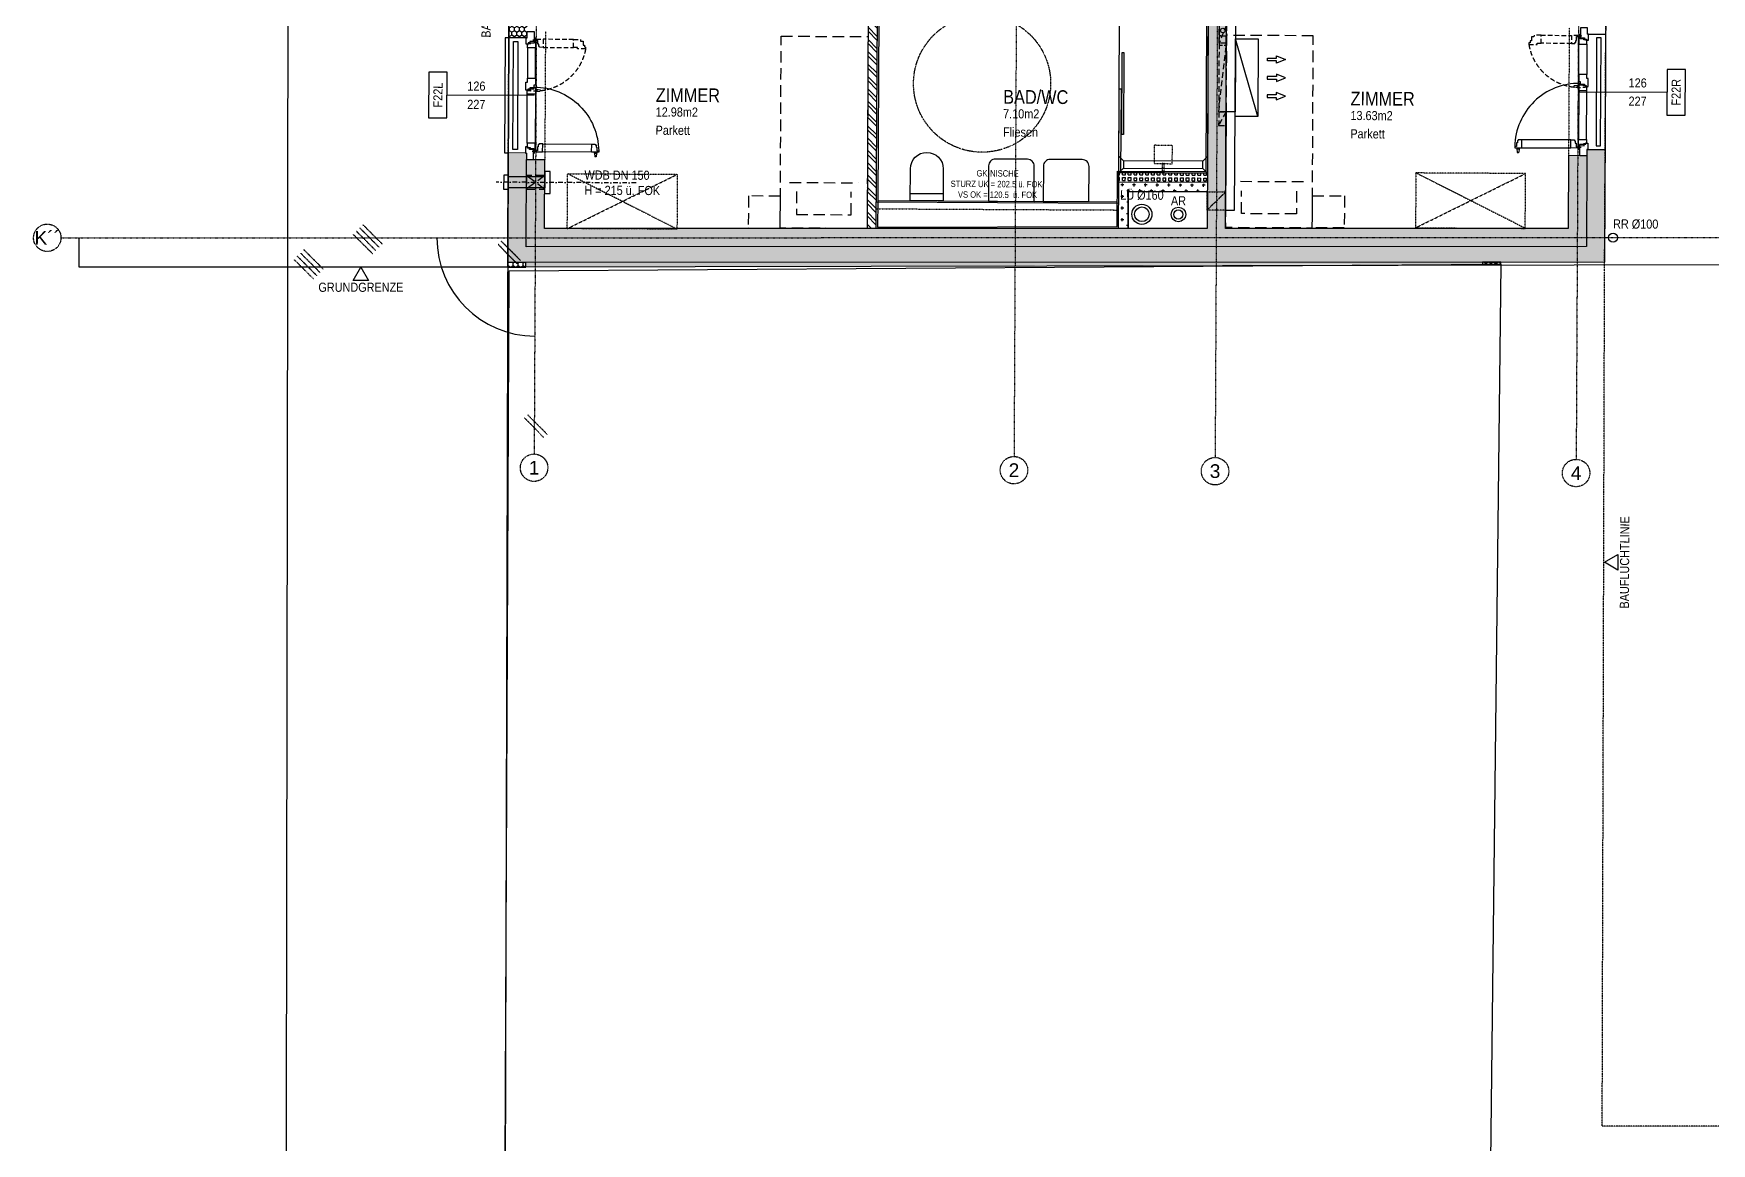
# Model space of a CAD drawing. Header units: millimetres. Extents: x -1798295 to -1733564, y -52013 to 52701.
# Drawn here: x -1798244 to -1779888, y -5381 to 6764 of the extents above; entities that cross this region are included whole.
import ezdxf
from ezdxf.enums import TextEntityAlignment as Align

# ---------------------------------------------------------------- set-up
doc = ezdxf.new("R2010")
doc.units = ezdxf.units.MM
for name, pattern in [('HIDDEN2', [0.1875, 0.125, -0.0625]), ('STRICHLINIE', [0.75, 0.5, -0.25]), ('STRICHPUNKT', [1, 0.5, -0.25, 0, -0.25])]:
    doc.linetypes.add(name, pattern=pattern)
for name, color, linetype in [('00_HLP---------M0', 6, 'Continuous'), ('00_HLP-G00-L03-M0', 6, 'Continuous'), ('01-ANS-G00-L03-M0', 8, 'Continuous'), ('01-BFL-G00-L03-M0', 10, 'Continuous'), ('01-TXT---------M0', 1, 'Continuous'), ('01-TXT---------PP', 1, 'Continuous'), ('01-TXT-G00-L03-M0', 1, 'Continuous'), ('02-ANS-G00-L03-M0', 8, 'Continuous'), ('02-AXO-G00-L03-M0', 8, 'STRICHPUNKT'), ('02-DIM-G00-L03-ACHSEN', 8, 'Continuous'), ('02-DIM-G00-L03-BEHÖRDE', 20, 'Continuous'), ('02-DIM-G00-L03-ROHBAU', 8, 'Continuous'), ('02-FIL-G00-L03-LILA', 223, 'Continuous'), ('02-FIL-G00-L03-ORANGE', 40, 'Continuous'), ('02-FIL-G00-L03-STB', 8, 'Continuous'), ('02-FLI-G00-L03-M0', 141, 'Continuous'), ('02-HID-G00-L03-M0', 8, 'HIDDEN2'), ('02-TWA---------M0', 4, 'Continuous'), ('02-TWA-G00-L03-M0', 4, 'Continuous'), ('02-TWB-G00-L03-M0', 5, 'Continuous'), ('02-WDA---------M0', 8, 'Continuous'), ('02-WDA-G00-L03-M0', 8, 'Continuous'), ('02-ZWA-G00-L03-M0', 2, 'Continuous'), ('03-ANS-G00-L03-M0', 8, 'Continuous'), ('03-SYM-G00-L03-M0', 8, 'Continuous'), ('04-HLP---------M0', 8, 'HIDDEN2'), ('04-STO---------M0', 1, 'Continuous'), ('04-SYM---------EP', 8, 'Continuous'), ('04-SYM-G00-L03-EP', 8, 'Continuous'), ('04-TXT---------EP', 8, 'Continuous'), ('04-TXT-G00-L03-M0', 8, 'Continuous'), ('04-TXT-G00-L03-POS', 8, 'Continuous'), ('05-SYM---------M0', 8, 'Continuous'), ('05-TXT---------PP', 8, 'Continuous'), ('07-BAR-G00-L03-M0', 8, 'HIDDEN2'), ('07-SAN---------M0', 8, 'Continuous'), ('07-SAN-G00-L03-KLIMA', 8, 'Continuous'), ('07-SAN-G00-L03-M0', 8, 'Continuous'), ('07-SYM-G00-L03-M0', 8, 'STRICHPUNKT'), ('07_MOB-G00-L03-M0', 6, 'HIDDEN2'), ('09-SYM-G00-L03-GEHSTEIG', 8, 'Continuous'), ('09-VER-G00-L03-GRUNDSTÜCKSGRENZE', 161, 'Continuous')]:
    doc.layers.add(name, color=color, linetype=linetype)
doc.styles.add('ARIAL', font='arial.ttf', dxfattribs={"width": 0.85})
doc.styles.get("Standard").update_dxf_attribs({"font": 'arial.ttf'})
doc.dimstyles.new('pp chromy&schneider', dxfattribs={"dimscale": 0.005, "dimtxt": 25, "dimasz": 10, "dimexe": 0, "dimexo": 0, "dimgap": 5, "dimtad": 1, "dimdec": 1, "dimlfac": 100, "dimrnd": 0.1, "dimzin": 9, "dimdsep": 46, "dimtxsty": 'ARIAL', "dimblk": 'c&s kote', "dimcen": 0, "dimse1": 1, "dimse2": 1, "dimclrd": 8, "dimclrt": 8, "dimadec": 0, "dimazin": 0, "dimtfac": 0.75, "dimtdec": 1, "dimtix": 1, "dimtmove": 2, "dimatfit": 0, "dimldrblk": 'NONE', "dimfxl": 1, "dimtolj": 1, "dimlwd": -1, "dimarcsym": 0})
pattern_1 = [(89.70755, (-1820439.007, -33596.336), (-27.252855, 47.764726), [31.75, -63.5]), (209.70755, (-1820439.007, -33596.336), (-27.739039, -47.484027), [31.75, -63.5]), (149.70755, (-1820439.007, -33596.336), (-54.991893, 0.280699), [-63.5, 31.75])]

# ---------------------------------------------------------------- blocks, each defined once
blk = doc.blocks.new('FENSTER_140')
at = {"layer": '02-WDA---------M0'}
for points in [[(0.07, -0.2), (0.07, -0.4)], [(1.33, -0.2), (1.33, -0.4)]]:
    blk.add_lwpolyline(points, dxfattribs=at)
at = {"layer": '04-HLP---------M0', "linetype": 'Continuous'}
for p, q in [((0.032, 0.56), (0.032, 0.548)), ((0.032, 0.554), (0.032, 0.55)), ((0.072, 0.566), (0.034, 0.562)), ((0.072, 0.554), (0.072, 0.566)), ((0.072, 0.566), (0.072, 0.542)), ((0.072, 0.554), (0.072, 0.542)), ((0.084, 0.568), (0.074, 0.568)), ((0.072, 0.542), (0.034, 0.546)), ((0.084, 0.54), (0.074, 0.54)), ((0.743, -0.107), (0.743, -0.097)), ((0.745, -0.095), (0.749, -0.057)), ((0.769, -0.095), (0.745, -0.095)), ((0.757, -0.095), (0.745, -0.095)), ((0.762, -0.055), (0.751, -0.055)), ((0.757, -0.055), (0.752, -0.055)), ((0.757, -0.095), (0.769, -0.095)), ((0.769, -0.095), (0.764, -0.057)), ((0.771, -0.107), (0.771, -0.097))]:
    blk.add_line(p, q, dxfattribs=at)
for points in [[(0.097, 0.589), (0.084, 0.589), (0.084, 0.512), (0.172, 0.512), (0.172, 0.551), (0.163, 0.551), (0.163, 0.561), (0.138, 0.561), (0.138, 0.569), (0.097, 0.569)], [(0.097, -0.101), (0.084, -0.101), (0.084, -0.024), (0.172, -0.024), (0.172, -0.063), (0.163, -0.063), (0.163, -0.073), (0.138, -0.073), (0.138, -0.081), (0.097, -0.081)]]:
    blk.add_lwpolyline(points, close=True, dxfattribs=at)
for points in [[(0.084, 0.512), (0.084, -0.024)], [(0.172, -0.024), (0.172, 0.512)]]:
    blk.add_lwpolyline(points, dxfattribs=at)
at = {"layer": '04-HLP---------M0', "linetype": 'HIDDEN2', "ltscale": 0.4}
for points in [[(1.316, 0.385), (1.299, 0.385), (1.299, 0.413), (1.254, 0.413), (1.254, 0.428), (1.234, 0.428), (1.234, 0.44), (1.213, 0.44), (1.213, 0.351), (1.228, 0.351), (1.228, 0.308), (1.316, 0.308)], [(1.303, -0.101), (1.316, -0.101), (1.316, -0.024), (1.228, -0.024), (1.228, -0.063), (1.237, -0.063), (1.237, -0.073), (1.262, -0.073), (1.262, -0.081), (1.303, -0.081)]]:
    blk.add_lwpolyline(points, close=True, dxfattribs=at)
for points in [[(1.228, -0.024), (1.228, 0.308)], [(1.316, 0.308), (1.316, -0.024)]]:
    blk.add_lwpolyline(points, dxfattribs=at)
at = {"layer": '04-HLP---------M0'}
for points in [[(0.065, -0.113), (0.115, -0.113)], [(0.09, -0.138), (0.09, -0.088)], [(1.335, -0.113), (1.285, -0.113)], [(1.31, -0.138), (1.31, -0.088)]]:
    blk.add_lwpolyline(points, dxfattribs=at)
for centre in [(0.09, -0.113), (1.31, -0.113)]:
    blk.add_circle(centre, 0.00474, dxfattribs=at)
at = {"layer": '04-HLP---------M0', "linetype": 'Continuous'}
for centre, radius, start, end in [((0.034, 0.56), 0.002, 96.3402, 180), ((0.074, 0.566), 0.002, 90, 180), ((0.09, -0.113), 0.702, 359.423, 89.4236), ((0.034, 0.548), 0.002, 180, 263.6598), ((0.074, 0.542), 0.002, 180, 270), ((0.745, -0.097), 0.002, 90, 180), ((0.751, -0.057), 0.002, 90, 173.6598), ((0.762, -0.057), 0.002, 6.3402, 90), ((0.769, -0.097), 0.002, 0, 90)]:
    blk.add_arc(centre, radius, start, end, dxfattribs=at)
at = {"layer": '04-HLP---------M0', "linetype": 'HIDDEN2', "ltscale": 0.4}
blk.add_arc((1.31, -0.113), 0.562, 99.9939, 189.9939, dxfattribs=at)
at = {"layer": '04-STO---------M0'}
for points in [[(0, -0.124), (0.11, -0.124), (0.11, -0.169), (0.125, -0.169), (0.125, -0.189), (0.137, -0.189), (0.137, -0.211), (0.07, -0.211), (0.07, -0.2), (0, -0.2)], [(0.102, -0.12), (0.102, -0.107), (0.179, -0.107), (0.179, -0.195), (0.14, -0.195), (0.14, -0.187), (0.13, -0.187), (0.13, -0.161), (0.122, -0.161), (0.122, -0.12)], [(0.792, -0.12), (0.792, -0.107), (0.715, -0.107), (0.715, -0.195), (0.754, -0.195), (0.754, -0.187), (0.764, -0.187), (0.764, -0.161), (0.772, -0.161), (0.772, -0.12)], [(0.812, -0.107), (0.812, -0.124), (0.784, -0.124), (0.784, -0.169), (0.769, -0.169), (0.769, -0.189), (0.757, -0.189), (0.757, -0.211), (0.847, -0.211), (0.847, -0.195), (0.889, -0.195), (0.889, -0.107)], [(1.298, -0.12), (1.298, -0.107), (1.221, -0.107), (1.221, -0.195), (1.26, -0.195), (1.26, -0.187), (1.27, -0.187), (1.27, -0.161), (1.278, -0.161), (1.278, -0.12)], [(1.4, -0.124), (1.29, -0.124), (1.29, -0.169), (1.275, -0.169), (1.275, -0.189), (1.263, -0.189), (1.263, -0.211), (1.33, -0.211), (1.33, -0.2), (1.4, -0.2)]]:
    blk.add_lwpolyline(points, close=True, dxfattribs=at)
at = {"layer": '04-SYM---------EP'}
for points in [[(0.715, -0.107), (0.179, -0.107)], [(0.889, -0.107), (1.221, -0.107)], [(0.179, -0.195), (0.715, -0.195)], [(1.221, -0.195), (0.889, -0.195)]]:
    blk.add_lwpolyline(points, dxfattribs=at)
blk = doc.blocks.new('04-TXT')
blk.add_line((0, 0), (0.953, 0))
at = {"layer": '04-TXT---------EP', "color": 8, "style": 'ARIAL', "width": 0.85}
blk.add_attdef('WIDTH', text='', height=0.1, dxfattribs=at).set_placement((0.632, 0.05), align=Align.CENTER)
blk.add_attdef('HEIGHT', text='', height=0.1, dxfattribs=at).set_placement((0.632, -0.05), align=Align.TOP_CENTER)
blk = doc.blocks.new('03-rar')
blk.add_circle((0, 0), 0.05)
at = {"layer": '01-TXT---------M0', "color": 8, "style": 'ARIAL', "width": 0.85}
blk.add_attdef('RR', text='', height=0.1, dxfattribs=at).set_placement((0, 0.1), align=Align.CENTER)
blk = doc.blocks.new('01-HK3')
blk.add_lwpolyline([(0, 0), (0.0423, 0.0732), (-0.0423, 0.0732)], close=True)
at = {"color": 0, "style": 'ARIAL', "width": 0.85}
blk.add_attdef('HEIGHT', text='', height=0.05, dxfattribs=at).set_placement((0, 0.35), align=Align.TOP_CENTER)
blk = doc.blocks.new('WANDLÜFER')
at = {"layer": '02-TWA---------M0', "linetype": 'HIDDEN2', "ltscale": 0.75}
for points in [[(0.075, 0), (0.075, -0.2), (-0.075, -0.2), (-0.075, 0), (0.075, 0)], [(-0.075, 0), (0.075, -0.2)], [(0.075, 0), (-0.075, -0.2)]]:
    blk.add_lwpolyline(points, dxfattribs=at)
at = {"layer": '07-SAN---------M0', "linetype": 'STRICHPUNKT', "ltscale": 0.1}
blk.add_lwpolyline([(0, 1), (0, -0.53)], dxfattribs=at)
at = {"layer": '07-SAN---------M0'}
for points in [[(0, 0), (-0.12, 0), (-0.12, 0.06), (0.12, 0.06), (0.12, 0)], [(0.08, -0.4), (-0.08, -0.4), (-0.08, -0.445), (0.08, -0.445)]]:
    blk.add_lwpolyline(points, close=True, dxfattribs=at)
for points in [[(-0.06, 0), (-0.06, -0.4)], [(0.06, 0), (0.06, -0.4)]]:
    blk.add_lwpolyline(points, dxfattribs=at)
blk = doc.blocks.new('c&s kote')
at = {"color": 8}
for p, q in [((0, -2), (0, 2)), ((0, 2), (0, -2)), ((-2, 0), (2, 0)), ((2, 0), (-2, 0))]:
    blk.add_line(p, q, dxfattribs=at)
blk.add_circle((0, 0), 0.5, dxfattribs=at)
blk = doc.blocks.new('*D267')
at = {"layer": '02-DIM-G00-L03-ACHSEN', "color": 8, "transparency": 16777216}
blk.add_arc((-1792666, 22001), 778, 89.7112, 180.4403, dxfattribs=at)
at = {"layer": 'Defpoints', "color": 0, "transparency": 16777216}
for p in [(-1792653, 24563), (-1793055, 22676), (-1776836, 22124), (-1797855, 21961), (-1792768, 2163)]:
    blk.add_point(p, dxfattribs=at)
at = {"layer": '02-DIM-G00-L03-ACHSEN', "color": 8, "transparency": 16777216, "xscale": 0.05, "yscale": 0.05, "zscale": 0.05}
for p, rotation in [((-1792662, 22780), 359.7093907912024), ((-1793444, 21995), 270.4421692186414)]:
    blk.add_blockref('c&s kote', p, dxfattribs=dict(at, rotation=rotation))
at = {"layer": '02-DIM-G00-L03-ACHSEN', "color": 8, "transparency": 16777216, "insert": (-1793217, 22551), "char_height": 0.125, "attachment_point": 5, "rotation": 45.0758, "style": 'ARIAL'}
blk.add_mtext('\\A1;90.74°', dxfattribs=at)
blk = doc.blocks.new('_None')
blk = doc.blocks.new('*D268')
at = {"layer": '02-DIM-G00-L03-ACHSEN', "color": 8, "transparency": 16777216}
blk.add_arc((-1792756, 4529), 1076, 180.0171, 269.7049, dxfattribs=at)
at = {"layer": 'Defpoints', "color": 0, "transparency": 16777216}
for p in [(-1792653, 24563), (-1797944, 4528), (-1780355, 4533), (-1793688, 3993), (-1792768, 2163)]:
    blk.add_point(p, dxfattribs=at)
at = {"layer": '02-DIM-G00-L03-ACHSEN', "color": 8, "transparency": 16777216, "xscale": 0.05, "yscale": 0.05, "zscale": 0.05}
for p, rotation in [((-1793832, 4529), 90.01578713805407), ((-1792761, 3453), 359.7062187732265)]:
    blk.add_blockref('c&s kote', p, dxfattribs=dict(at, rotation=rotation))
at = {"layer": '02-DIM-G00-L03-ACHSEN', "color": 8, "transparency": 16777216, "insert": (-1793518, 3771), "char_height": 0.125, "attachment_point": 5, "rotation": 314.861, "style": 'ARIAL'}
blk.add_mtext('\\A1;89.69°', dxfattribs=at)
blk = doc.blocks.new('*D269')
at = {"layer": '02-DIM-G00-L03-ACHSEN', "color": 8, "transparency": 16777216}
blk.add_arc((-1792686, 18195), 799, 89.7111, 179.704, dxfattribs=at)
at = {"layer": 'Defpoints', "color": 0, "transparency": 16777216}
for p in [(-1792653, 24563), (-1793082, 18889), (-1797874, 18222), (-1776856, 18114), (-1792768, 2163)]:
    blk.add_point(p, dxfattribs=at)
at = {"layer": '02-DIM-G00-L03-ACHSEN', "color": 8, "transparency": 16777216, "xscale": 0.05, "yscale": 0.05, "zscale": 0.05}
for p, rotation in [((-1792682, 18995), 359.709341686303), ((-1793485, 18199), 269.7057583348827)]:
    blk.add_blockref('c&s kote', p, dxfattribs=dict(at, rotation=rotation))
at = {"layer": '02-DIM-G00-L03-ACHSEN', "color": 8, "transparency": 16777216, "insert": (-1793248, 18763), "char_height": 0.125, "attachment_point": 5, "rotation": 44.7076, "style": 'ARIAL'}
blk.add_mtext('\\A1;90.00°', dxfattribs=at)
blk = doc.blocks.new('*D275')
at = {"layer": '02-DIM-G00-L03-ACHSEN', "color": 8, "transparency": 16777216}
blk.add_line((-1797744, 4208), (-1797744, 4528), dxfattribs=at)
at = {"layer": '02-DIM-G00-L03-ACHSEN', "color": 0, "lineweight": -2, "transparency": 16777216}
blk.add_line((-1793057, 4209), (-1797744, 4208), dxfattribs=at)
at = {"layer": 'Defpoints', "color": 0, "transparency": 16777216}
for p in [(-1797744, 4528), (-1793057, 4529), (-1793057, 4209)]:
    blk.add_point(p, dxfattribs=at)
at = {"layer": '02-DIM-G00-L03-ACHSEN', "color": 8, "transparency": 16777216, "xscale": 0.05, "yscale": 0.05, "zscale": 0.05}
for p, rotation in [((-1797744, 4528), 90.01532813080354), ((-1797744, 4208), 270.0153281308035)]:
    blk.add_blockref('c&s kote', p, dxfattribs=dict(at, rotation=rotation))
at = {"layer": '02-DIM-G00-L03-ACHSEN', "color": 8, "transparency": 16777216, "insert": (-1797744, 4368), "char_height": 0.125, "attachment_point": 5, "rotation": 270.0153, "style": 'ARIAL'}
blk.add_mtext('\\A1;32025.8', dxfattribs=at)
blk = doc.blocks.new('*D281')
at = {"layer": '02-DIM-G00-L03-ROHBAU', "color": 8, "transparency": 16777216}
blk.add_arc((-1792666, 21996), 783, 89.7112, 180.3764, dxfattribs=at)
at = {"layer": 'Defpoints', "color": 0, "transparency": 16777216}
for p in [(-1792653, 24563), (-1793057, 22674), (-1774836, 22114), (-1797855, 21961), (-1792768, 2163)]:
    blk.add_point(p, dxfattribs=at)
at = {"layer": '02-DIM-G00-L03-ROHBAU', "color": 8, "transparency": 16777216, "xscale": 0.05, "yscale": 0.05, "zscale": 0.05}
for p, rotation in [((-1792662, 22779), 359.7093790118503), ((-1793450, 21990), 270.3781986254408)]:
    blk.add_blockref('c&s kote', p, dxfattribs=dict(at, rotation=rotation))
at = {"layer": '02-DIM-G00-L03-ROHBAU', "color": 8, "transparency": 16777216, "insert": (-1793221, 22549), "char_height": 0.125, "attachment_point": 5, "rotation": 45.0438, "style": 'ARIAL'}
blk.add_mtext('\\A1;91°', dxfattribs=at)
blk = doc.blocks.new('*D282')
at = {"layer": '02-DIM-G00-L03-ROHBAU', "color": 8, "transparency": 16777216}
blk.add_arc((-1792686, 18195), 799, 89.7111, 179.704, dxfattribs=at)
at = {"layer": 'Defpoints', "color": 0, "transparency": 16777216}
for p in [(-1792653, 24563), (-1793082, 18889), (-1797874, 18222), (-1774856, 18104), (-1792768, 2163)]:
    blk.add_point(p, dxfattribs=at)
at = {"layer": '02-DIM-G00-L03-ROHBAU', "color": 8, "transparency": 16777216, "xscale": 0.05, "yscale": 0.05, "zscale": 0.05}
for p, rotation in [((-1792682, 18995), 359.7093416863025), ((-1793485, 18199), 269.7057583348218)]:
    blk.add_blockref('c&s kote', p, dxfattribs=dict(at, rotation=rotation))
at = {"layer": '02-DIM-G00-L03-ROHBAU', "color": 8, "transparency": 16777216, "insert": (-1793248, 18763), "char_height": 0.125, "attachment_point": 5, "rotation": 44.7076, "style": 'ARIAL'}
blk.add_mtext('\\A1;90°', dxfattribs=at)
blk = doc.blocks.new('türachse&qualität')
at = {"layer": '05-SYM---------M0'}
blk.add_line((-0.4, 0), (-0.4, 0), dxfattribs=at)
at = {"layer": '05-TXT---------PP'}
blk.add_lwpolyline([(-0.5, -0.25), (-0.5, 0.25), (-0.7, 0.25), (-0.7, -0.25)], close=True, dxfattribs=at)
at = {"layer": '05-TXT---------PP', "color": 8, "style": 'ARIAL', "text_generation_flag": 6, "width": 0.85}
blk.add_attdef('POS.NR.', text='', height=0.1, rotation=270, dxfattribs=at).set_placement((-0.653, -0.011), align=Align.TOP_CENTER)
blk = doc.blocks.new('01-SQM')
at = {"layer": '01-TXT---------M0', "color": 1, "style": 'ARIAL', "width": 0.85}
blk.add_attdef('ROOM', (0, 0), '', height=0.15, dxfattribs=at)
blk.add_attdef('AREA', text='', height=0.1, dxfattribs=at).set_placement((0, -0.06), align=Align.TOP_LEFT)
at = {"layer": '01-TXT---------PP', "color": 1, "style": 'ARIAL', "width": 0.85}
blk.add_attdef('NR', text='', height=0.15, dxfattribs=at).set_placement((-0.117, 0), align=Align.RIGHT)
blk.add_attdef('FLOOR', text='', height=0.1, dxfattribs=at).set_placement((0, -0.26), align=Align.TOP_LEFT)
blk = doc.blocks.new('07-WC')
blk.add_lwpolyline([(-0.015, -0.18), (-0.365, -0.18, -1), (-0.365, 0.18, 0), (-0.015, 0.18), (-0.015, -0.18)], format="xyb", close=True)
blk.add_lwpolyline([(-0.095, -0.18), (-0.095, 0.18)])
blk = doc.blocks.new('07-WT60')
blk.add_lwpolyline([(-0.015, 0.25), (-0.4, 0.25, 0.414214), (-0.475, 0.175), (-0.475, -0.175, 0.414214), (-0.4, -0.25), (-0.015, -0.25)], format="xyb", close=True)
blk = doc.blocks.new('BETT_90')
blk.add_lwpolyline([(0, 0.95), (-0.35, 0.95), (-0.35, 1.3), (0, 1.3)], close=True)
at = {"flags": 128}
blk.add_lwpolyline([(-2.1, 0.95), (-2.1, 0), (0, 0), (0, 0.95)], close=True, dxfattribs=at)
for points in [[(-0.5, 0.85), (-0.5, 0.1)], [(-0.4, 0.775), (-0.15, 0.775), (-0.15, 0.175), (-0.4, 0.175)]]:
    blk.add_lwpolyline(points)
blk = doc.blocks.new('KLIMAGERÄT')
for points in [[(-0.425, 0), (0.425, 0), (0.425, -0.25), (-0.425, -0.25), (-0.425, 0)], [(-0.215, -0.35), (-0.215, -0.45), (-0.24, -0.45), (-0.2, -0.55), (-0.2, -0.55), (-0.16, -0.45), (-0.185, -0.45), (-0.185, -0.35), (-0.215, -0.35)], [(-0.015, -0.35), (-0.015, -0.45), (-0.04, -0.45), (0, -0.55), (0, -0.55), (0.04, -0.45), (0.015, -0.45), (0.015, -0.35), (-0.015, -0.35)], [(0.215, -0.35), (0.215, -0.45), (0.24, -0.45), (0.2, -0.55), (0.2, -0.55), (0.16, -0.45), (0.185, -0.45), (0.185, -0.35), (0.215, -0.35)]]:
    blk.add_lwpolyline(points, close=True)
blk.add_lwpolyline([(-0.425, -0.25), (0.425, 0)])
blk = doc.blocks.new('07_Klimasifon')
at = {"layer": '00_HLP---------M0', "linetype": 'HIDDEN2', "ltscale": 0.3}
blk.add_lwpolyline([(0, -0.1), (0.08, -0.1), (0.08, 0), (0, 0)], close=True, dxfattribs=at)
at = {"layer": '07-SAN---------M0'}
blk.add_lwpolyline([(0, -0.22), (0.08, -0.22), (0.08, -0.1), (0, -0.1)], close=True, dxfattribs=at)
blk.add_circle((0.04, -0.16), 0.025, dxfattribs=at)
blk = doc.blocks.new('WDB_KLIMA-INNEN_STB_3')
at = {"layer": '02-TWA---------M0', "linetype": 'HIDDEN2', "ltscale": 0.5}
for points in [[(0, 0.375), (0.08, 0.375), (0.08, 0.525), (0, 0.525)], [(0, 0.375), (0, -0.375), (0.08, -0.375), (0.08, 0.375)], [(0, -0.375), (0.08, -0.375), (0.08, -0.575), (0, -0.575)]]:
    blk.add_lwpolyline(points, close=True, dxfattribs=at)
for points in [[(0, 0.375), (0.08, 0.525)], [(0.08, 0.375), (0, -0.375)], [(0, -0.575), (0.08, -0.375)]]:
    blk.add_lwpolyline(points, dxfattribs=at)

msp = doc.modelspace()

# ---------------------------------------------------------------- hatches: boundary and pattern name
at = {"layer": '02-FIL-G00-L03-LILA', "true_color": 0x636466}
h = msp.add_hatch(dxfattribs=at)
h.set_pattern_fill('HONEY', color=251, scale=10, angle=197.04654197, style=0)
h.set_pattern_definition(pattern_1)
h.paths.add_polyline_path([(-1792835.1987, 8515.7229), (-1791735.2131, 8510.1083), (-1791734.4985, 8650.1065), (-1791734.1922, 8710.1057), (-1791934.1896, 8711.1265), (-1793034.1753, 8716.7412), (-1793044.3326, 6726.7671), (-1792844.3352, 6725.7462), (-1792844.029, 6785.7455)])
h = msp.add_hatch(dxfattribs=at)
h.set_pattern_fill('HONEY', color=251, scale=10, angle=197.04654197, style=0)
h.set_pattern_definition(pattern_1)
h.paths.add_polyline_path([(-1781056.7551, 4262.3949), (-1781050.5119, 5485.5321), (-1781250.5093, 5486.553), (-1781250.8155, 5426.5538), (-1781255.8902, 4432.3451), (-1792856.0562, 4429.444), (-1792851.1748, 5385.7637), (-1792850.8686, 5445.7629), (-1793050.866, 5446.7838), (-1793056.9267, 4259.3937)])
h = msp.add_hatch(dxfattribs=at)
h.set_pattern_fill('HONEY', color=251, scale=10, angle=197.04654197, style=0)
h.set_pattern_definition(pattern_1)
h.paths.add_polyline_path([(-1793056.9267, 4259.3937), (-1793057.1854, 4209.1357), (-1792857.1855, 4208.6049), (-1792856.926, 4259.4438)])
h = msp.add_hatch(dxfattribs=at)
h.set_pattern_fill('HONEY', color=251, scale=10, angle=197.04654197, style=0)
h.set_pattern_definition(pattern_1)
h.paths.add_polyline_path([(-1792856.926, 4259.4438), (-1792856.926, 4208.6049), (-1782392.0801, 4240.7608), (-1782391.9706, 4262.061)])
h = msp.add_hatch(dxfattribs=at)
h.set_pattern_fill('HONEY', color=251, scale=10, angle=197.04654197, style=0)
h.set_pattern_definition(pattern_1)
h.paths.add_polyline_path([(-1782391.9706, 4262.061), (-1782392.0801, 4240.7608), (-1782192.0707, 4242.111), (-1782191.9686, 4262.111)])
at = {"layer": '02-FIL-G00-L03-ORANGE', "true_color": 0x636466}
h = msp.add_hatch(dxfattribs=at)
h.set_pattern_fill('ANSI32', color=251, scale=10, angle=197.04654197, style=0)
h.set_pattern_definition([(134.70755, (-1820439.01, -33596.34), (-67.69482, -67.00727), []), (134.70755, (-1820438.78, -33551.44), (-67.69482, -67.00727), [])])
h.paths.add_polyline_path([(-1787432.5427, 7063.1278), (-1789012.5221, 7071.1924), (-1789011.3226, 7306.1894), (-1789111.3213, 7306.6998), (-1789112.5208, 7071.7028), (-1789124.9819, 4630.3771), (-1789024.9805, 4630.4021), (-1789013.0325, 6971.1937), (-1787433.0531, 6963.1291)])
h = msp.add_hatch(dxfattribs=at)
h.set_pattern_fill('CROSS', color=251, scale=10, angle=197.04654197, style=0)
h.set_pattern_definition([(89.70755, (-1820439.01, -33596.336), (-63.17506, 63.82329), [31.75, -95.25]), (179.70755, (-1820423.05, -33580.54), (-63.82329, -63.17506), [31.75, -95.25])])
h.paths.add_polyline_path([(-1785402.3438, 5137.7402), (-1786372.3311, 5142.6913), (-1786374.9426, 4631.0649), (-1786269.9411, 4631.0911), (-1786267.8684, 5037.1567), (-1785402.8797, 5032.7416)])
h = msp.add_hatch(dxfattribs=at)
h.set_pattern_fill('SQUARE', color=251, scale=10, angle=107.04654197, style=0)
h.set_pattern_definition([(359.70755, (-1820439.007, -33596.336), (0.162058, 31.749586), [31.75, -31.75]), (89.70755, (-1820439.007, -33596.336), (-31.749586, 0.162058), [31.75, -31.75])])
h.paths.add_polyline_path([(-1785401.8334, 5237.7389), (-1786371.8207, 5242.69), (-1786372.3311, 5142.6913), (-1785402.3438, 5137.7402)])
at = {"layer": '02-FIL-G00-L03-STB', "true_color": 0x636466}
h = msp.add_hatch(dxfattribs=at)
h.set_pattern_fill('ANSI33', color=251, scale=20, angle=197.04654197, style=0)
h.set_pattern_definition([(134.70755, (-1820439.01, -33596.34), (-90.25976, -89.34302), []), (134.70755, (-1820438.55, -33506.53), (-90.25976, -89.34302), [63.5, -31.75])])
h.paths.add_polyline_path([(-1781250.8155, 5426.5538), (-1781330.8145, 5426.9621), (-1781450.8129, 5427.5746), (-1781451.8097, 5232.2895), (-1781451.4349, 5232.2876), (-1781454.8722, 4632.2953), (-1785204.9259, 4631.3575), (-1785192.0359, 7156.693), (-1785392.0333, 7157.7139), (-1785404.9287, 4631.3075), (-1792655.0324, 4629.4943), (-1792651.1775, 5384.7429), (-1792851.1748, 5385.7637), (-1792856.0562, 4429.444), (-1781255.8902, 4432.3451)])

# ---------------------------------------------------------------- linework, layer by layer
at = {"layer": '00_HLP-G00-L03-M0', "color": 251, "true_color": 0x636466}
for centre, radius in [((-1786119.1492, 4785.8589), 110), ((-1786119.1492, 4785.8589), 110), ((-1785719.1544, 4783.8172), 80), ((-1785719.1544, 4783.8172), 80)]:
    msp.add_circle(centre, radius, dxfattribs=at)
at = {"layer": '01-ANS-G00-L03-M0', "color": 251, "true_color": 0x636466}
msp.add_lwpolyline([(-1786269.9411, 4631.0911), (-1786267.8684, 5037.1567), (-1785402.8797, 5032.7416), (-1785404.9287, 4631.3075)], close=True, dxfattribs=at)
at = {"layer": '01-BFL-G00-L03-M0', "color": 251, "linetype": 'HIDDEN2', "ltscale": 3, "true_color": 0x636466}
msp.add_lwpolyline([(-1792925.2966, 52700.848), (-1792964.7288, 22419.1604), (-1792964.8981, 22289.1605), (-1793057.1879, 4208.2255), (-1793146.6675, -28487.2083)], dxfattribs=at)
at = {"layer": '01-BFL-G00-L03-M0', "color": 251, "linetype": 'STRICHLINIE', "true_color": 0x636466}
msp.add_lwpolyline([(-1750943.3324, -5191.8722), (-1781082.8688, -5191.8726), (-1781057.2717, 4161.1797), (-1781030.6604, 9392.3281), (-1750889.0218, 9467.1902), (-1750943.3353, 4241.3691), (-1750943.3324, -5191.8722)], close=True, dxfattribs=at)
at = {"layer": '02-ANS-G00-L03-M0', "color": 251, "true_color": 0x636466}
for points in [[(-1793044.3837, 6716.7672), (-1793084.3831, 6716.9714), (-1793090.8144, 5456.9878), (-1793050.815, 5456.7836)], [(-1789023.4961, 4921.2204), (-1786373.5306, 4907.6943)]]:
    msp.add_lwpolyline(points, dxfattribs=at)
for points in [[(-1792944.5891, 6676.2573), (-1792950.6121, 5496.2727), (-1793000.6114, 5496.5279), (-1792994.5885, 6676.5125)], [(-1781144.2324, 6716.0265), (-1781150.2554, 5536.0419), (-1781100.256, 5535.7867), (-1781094.2331, 6715.7713)]]:
    msp.add_lwpolyline(points, close=True, dxfattribs=at)
at = {"layer": '02-AXO-G00-L03-M0', "color": 251, "true_color": 0x636466}
for points in [[(-1792653.29, 24562.598), (-1792767.6239, 2162.8898)], [(-1787403.3584, 24535.801), (-1787517.6923, 2136.0928)], [(-1785203.3871, 24524.5717), (-1785317.721, 2124.8635)], [(-1781253.4385, 24504.4102), (-1781367.7724, 2104.702)], [(-1794497.9007, 4387.5905), (-1794710.0327, 4599.7226)], [(-1794462.5453, 4422.9459), (-1794674.6774, 4635.0779)], [(-1794427.19, 4458.3012), (-1794639.322, 4670.4333)], [(-1797944.1191, 4528.1603), (-1765005.2161, 4536.4708)], [(-1794533.256, 4352.2352), (-1794745.388, 4564.3672)], [(-1792950.9399, 4243.6203), (-1793161.9864, 4456.8323)], [(-1792915.4045, 4278.7947), (-1793126.451, 4492.0067)], [(-1795180.6943, 4078.9142), (-1795392.8263, 4291.0462)], [(-1795145.3389, 4114.2695), (-1795357.471, 4326.4015)], [(-1795109.9836, 4149.6248), (-1795322.1156, 4361.7569)], [(-1795074.6283, 4184.9802), (-1795286.7603, 4397.1122)], [(-1792625.1061, 2377.3532), (-1792836.1526, 2590.5652)], [(-1792660.6414, 2342.1788), (-1792871.6879, 2555.3908)]]:
    msp.add_lwpolyline(points, dxfattribs=at)
for centre in [(-1798094.1172, 4528.9259), (-1792768.3896, 2012.8917), (-1787518.4579, 1986.0947), (-1785318.4866, 1974.8655), (-1781368.5381, 1954.7039)]:
    msp.add_circle(centre, 150, dxfattribs=at)
at = {"layer": '02-FLI-G00-L03-M0', "color": 251, "true_color": 0x636466}
for points in [[(-1787453.1294, 6948.2314), (-1788998.1093, 6956.1174), (-1789008.4197, 4936.1437), (-1789008.4197, 4936.1437), (-1789009.9037, 4645.4059), (-1786389.84, 4651.2049), (-1786386.7439, 5257.7663), (-1785416.7566, 5252.8153), (-1785408.156, 6937.7933), (-1786523.1415, 6943.4845)], [(-1789008.4197, 4936.1437), (-1786388.4539, 4922.7707)]]:
    msp.add_lwpolyline(points, dxfattribs=at)
at = {"layer": '02-HID-G00-L03-M0', "color": 251, "true_color": 0x636466}
for points in [[(-1781443.6671, 6827.5564), (-1781450.8129, 5427.5746)], [(-1792644.0316, 6784.7246), (-1792651.1775, 5384.7429)], [(-1785403.9017, 4832.744), (-1785202.8823, 5031.7206)]]:
    msp.add_lwpolyline(points, dxfattribs=at)
at = {"layer": '02-HID-G00-L03-M0', "color": 251, "ltscale": 0.5, "true_color": 0x636466}
for points in [[(-1793050.8149, 5456.7836), (-1793044.3837, 6716.7672)], [(-1789023.8789, 4846.2214), (-1786373.9134, 4832.6953)]]:
    msp.add_lwpolyline(points, dxfattribs=at)
at = {"layer": '02-HID-G00-L03-M0', "color": 251, "true_color": 0x636466}
msp.add_lwpolyline([(-1785402.8797, 5032.7414), (-1785202.8823, 5031.7206), (-1785203.9032, 4831.7232), (-1785403.9017, 4832.744)], close=True, dxfattribs=at)
at = {"layer": '02-TWA-G00-L03-M0', "color": 251, "true_color": 0x636466}
for p, q in [((-1785392.0333, 7157.7139), (-1785404.9287, 4631.3075)), ((-1785204.9259, 4631.3575), (-1785192.0359, 7156.693)), ((-1792856.0562, 4429.444), (-1792851.1748, 5385.7637)), ((-1792655.0324, 4629.4943), (-1792651.1775, 5384.7429)), ((-1781450.8129, 5427.5746), (-1781454.8722, 4632.2953)), ((-1785404.9287, 4631.3075), (-1792655.0324, 4629.4943)), ((-1781454.8722, 4632.2953), (-1785204.9259, 4631.3575))]:
    msp.add_line(p, q, dxfattribs=at)
for points in [[(-1781250.8155, 5426.5538), (-1781255.8902, 4432.3451), (-1792856.0562, 4429.444)], [(-1792851.1748, 5385.7637), (-1792651.1775, 5384.7429)], [(-1781250.8155, 5426.5538), (-1781450.8129, 5427.5746)]]:
    msp.add_lwpolyline(points, dxfattribs=at)
at = {"layer": '02-TWB-G00-L03-M0', "color": 251, "true_color": 0x636466}
msp.add_lwpolyline([(-1793211.0529, -52013.3351), (-1793125.2888, -14531.5097), (-1793041.5871, 4168.8716), (-1782192.0707, 4242.111), (-1782345.0969, -9060.9684), (-1777493.4417, -9089.9883), (-1777417.4106, -5173.8521), (-1766054.1809, -5191.0112), (-1766054.1809, -5191.0112), (-1766069.1257, -16907.703), (-1777502.1888, -16869.2048), (-1777458.8004, -12750.6576), (-1782358.2589, -12736.2952), (-1782395.5173, -28238.2664)], dxfattribs=at)
at = {"layer": '02-WDA-G00-L03-M0', "color": 251, "true_color": 0x636466}
for p, q in [((-1781027.6963, 9955.4431), (-1781056.7551, 4262.3949)), ((-1793044.3837, 6716.7672), (-1793034.1753, 8716.7412)), ((-1793056.9267, 4259.3937), (-1793050.8149, 5456.7836)), ((-1781056.7551, 4262.3949), (-1793056.9267, 4259.3937))]:
    msp.add_line(p, q, dxfattribs=at)
for points in [[(-1793056.9267, 4259.3937), (-1793057.1854, 4209.1357), (-1792857.1855, 4208.6049), (-1792856.926, 4259.4438)], [(-1782391.9706, 4262.061), (-1782392.0801, 4240.7608), (-1782192.0707, 4242.111), (-1782191.9686, 4262.111)]]:
    msp.add_lwpolyline(points, close=True, dxfattribs=at)
at = {"layer": '02-ZWA-G00-L03-M0', "color": 251, "true_color": 0x636466}
for p, q in [((-1789112.4953, 7076.7028), (-1789124.9819, 4630.3771)), ((-1789024.9805, 4630.4021), (-1789013.0325, 6971.1937)), ((-1786374.9426, 4631.0649), (-1786372.3311, 5142.6913)), ((-1786372.3311, 5142.6913), (-1785402.3437, 5137.7402)), ((-1786374.9426, 4631.0649), (-1786372.3566, 5137.6913)), ((-1786267.8684, 5037.1567), (-1786269.9411, 4631.0911)), ((-1786267.8684, 5037.1567), (-1786269.9411, 4631.0911)), ((-1785402.8797, 5032.7416), (-1786267.8684, 5037.1567))]:
    msp.add_line(p, q, dxfattribs=at)
msp.add_lwpolyline([(-1786372.3311, 5142.6913), (-1786371.8207, 5242.69), (-1785401.8333, 5237.7389)], dxfattribs=at)
at = {"layer": '03-ANS-G00-L03-M0', "color": 251, "true_color": 0x636466}
for points in [[(-1785198.4162, 5906.7093), (-1785193.312, 6906.6963), (-1785188.9734, 7756.6852), (-1786643.9544, 7764.1118), (-1786643.9544, 7764.1118), (-1786641.3003, 8284.1051), (-1786541.3016, 8283.5946), (-1786543.4453, 7863.6001), (-1786543.4453, 7863.6001), (-1785088.4643, 7856.1735), (-1785098.4175, 5906.1989)], [(-1785203.9032, 4831.7232), (-1785103.9045, 4831.2128), (-1785098.4175, 5906.1989), (-1785198.4162, 5906.7093)]]:
    msp.add_lwpolyline(points, close=True, dxfattribs=at)
at = {"layer": '07-BAR-G00-L03-M0', "color": 251, "true_color": 0x636466}
msp.add_circle((-1787866.8756, 6215.3337), 750, dxfattribs=at)
at = {"layer": '07-SAN-G00-L03-M0', "color": 251, "true_color": 0x636466}
for points in [[(-1786371.8207, 5242.69), (-1786363.067, 6957.6676), (-1785393.0796, 6952.7165), (-1785401.8333, 5237.7389)], [(-1786321.1578, 5372.4331), (-1786321.5662, 5292.4341), (-1785451.5775, 5287.9934), (-1785451.1691, 5367.9924), (-1786321.1578, 5372.4331)]]:
    msp.add_lwpolyline(points, close=True, dxfattribs=at)
for points in [[(-1786339.7029, 5657.5314), (-1786335.1091, 6557.5197), (-1786315.1094, 6557.4176), (-1786319.7031, 5657.4293), (-1786339.7029, 5657.5314)], [(-1786371.8207, 5242.69), (-1786367.1504, 6157.678), (-1786347.1506, 6157.576), (-1786351.821, 5242.5879)], [(-1786370.902, 5422.6876), (-1786321.1578, 5372.4331)], [(-1785451.1691, 5367.9924), (-1785400.9146, 5417.7365)], [(-1786371.8207, 5242.69), (-1786321.5662, 5292.4341)], [(-1785451.5775, 5287.9934), (-1785401.8333, 5237.7389)]]:
    msp.add_lwpolyline(points, dxfattribs=at)
at = {"layer": '07-SAN-G00-L03-M0', "color": 251, "linetype": 'HIDDEN2', "ltscale": 0.5, "true_color": 0x636466}
for points in [[(-1785986.3153, 5340.7235), (-1785786.3179, 5339.7027), (-1785785.2971, 5539.7001), (-1785985.2945, 5540.7209)], [(-1785876.8272, 5240.1634), (-1785876.3167, 5340.1621), (-1785896.3165, 5340.2642), (-1785896.8269, 5240.2655)]]:
    msp.add_lwpolyline(points, close=True, dxfattribs=at)
at = {"layer": '07_MOB-G00-L03-M0', "color": 251, "true_color": 0x636466}
for points in [[(-1791205.0481, 4623.4318), (-1792405.0325, 4629.5568), (-1792401.9699, 5229.549), (-1791201.9856, 5223.4239)], [(-1783124.8597, 4638.3029), (-1781924.8754, 4632.1779), (-1781921.8129, 5232.1701), (-1783121.7972, 5238.2951)]]:
    msp.add_lwpolyline(points, close=True, dxfattribs=at)
for points in [[(-1792405.0325, 4629.5568), (-1791201.9856, 5223.4239)], [(-1791205.0481, 4623.4318), (-1792401.9699, 5229.549)], [(-1783124.8597, 4638.3029), (-1781921.8129, 5232.1701)], [(-1781924.8754, 4632.1779), (-1783121.7972, 5238.2951)]]:
    msp.add_lwpolyline(points, dxfattribs=at)
at = {"layer": '09-SYM-G00-L03-GEHSTEIG', "color": 251, "true_color": 0x636466}
msp.add_lwpolyline([(-1795542.9153, -30424.7512), (-1795491.2017, -14524.6111), (-1795460.7028, 4251.05), (-1795444.2022, 22276.814), (-1795416.0019, 37370.8875)], dxfattribs=at)
at = {"layer": '09-VER-G00-L03-GRUNDSTÜCKSGRENZE', "color": 251, "true_color": 0x636466}
msp.add_lwpolyline([(-1738443.3362, -26015.1962), (-1749606.4063, -25887.8999), (-1766101.6008, -25684.4748), (-1766009.1343, 4259.5436), (-1792927.1881, 4208.4721), (-1793057.1833, 4209.1356), (-1792974.6592, 20376.8239), (-1792964.8981, 22289.1605), (-1777971.1258, 22405.3561), (-1755608.3691, 22460.8982), (-1755726.0561, 4278.4007), (-1755591.8376, 4279.3082), (-1738443.3386, 4311.844)], close=True, dxfattribs=at)

# ---------------------------------------------------------------- block references
at = {"layer": '01-TXT-G00-L03-M0', "color": 251, "true_color": 0x636466, "xscale": 999.9999999999995, "yscale": 999.9999999999995, "zscale": 999.9999999999995}
for p, rotation, values in [((-1791437.3541, 6016.15), 359.707550010688, {'ROOM': 'ZIMMER', 'AREA': '12.98m2', 'FLOOR': 'Parkett'}), ((-1787636.4905, 5996.4301), 359.7075500099294, {'ROOM': 'BAD/WC', 'AREA': '7.10m2', 'FLOOR': 'Fliesen'}), ((-1783836.5384, 5977.3535), 359.707550010688, {'ROOM': 'ZIMMER', 'AREA': '13.63m2', 'FLOOR': 'Parkett'})]:
    msp.add_blockref('01-SQM', p, dxfattribs=dict(at, rotation=rotation)).add_auto_attribs(values)
at = {"layer": '02-DIM-G00-L03-ACHSEN', "color": 251, "true_color": 0x636466}
ref = msp.add_blockref('01-HK3', (-1794662.7762, 4207.8204), dxfattribs=dict(at, xscale=-2000.000000016163, yscale=2000.000000025193, zscale=2000, rotation=180.014455952838))
ref.add_attrib('HEIGHT', 'GRUNDGRENZE', dxfattribs={"layer": '0', "color": 0, "extrusion": (0, 0, -1), "height": 100, "rotation": 179.98554405, "style": 'ARIAL', "text_generation_flag": 4, "width": 0.85}).set_placement((1794662.7005, 3907.8204), align=Align.BOTTOM_CENTER)
at = {"layer": '02-DIM-G00-L03-BEHÖRDE', "color": 251, "true_color": 0x636466}
ref = msp.add_blockref('01-HK3', (-1793043.002, 6987.4573), dxfattribs=dict(at, xscale=-2000.000000016163, yscale=2000.000000025193, zscale=2000, rotation=89.70754999760162))
ref.add_attrib('HEIGHT', 'BAULINIE', dxfattribs={"layer": '0', "color": 0, "extrusion": (0, 0, -1), "height": 100, "rotation": 270.29245, "style": 'ARIAL', "text_generation_flag": 2, "width": 0.85}).set_placement((1793342.9981, 6988.9885), align=Align.TOP_CENTER)
ref = msp.add_blockref('01-HK3', (-1781058.0044, 978.3911), dxfattribs=dict(at, xscale=-2000.000000016161, yscale=2000.000000025193, zscale=2000, rotation=269.7075500002938))
ref.add_attrib('HEIGHT', 'BAUFLUCHTLINIE', dxfattribs={"layer": '0', "color": 0, "extrusion": (0, 0, -1), "height": 100, "rotation": 90.29245, "style": 'ARIAL', "text_generation_flag": 4, "width": 0.85}).set_placement((1780758.0083, 976.8598), align=Align.BOTTOM_CENTER)
at = {"layer": '02-HID-G00-L03-M0', "color": 251, "true_color": 0x636466, "xscale": 999.9999999999995, "yscale": 999.9999999999995, "zscale": 999.9999999999995, "rotation": 179.7075500058559}
msp.add_blockref('WDB_KLIMA-INNEN_STB_3', (-1785196.5021, 6281.7044), dxfattribs=at)
at = {"layer": '03-SYM-G00-L03-M0', "color": 251, "true_color": 0x636466}
ref = msp.add_blockref('03-rar', (-1786119.1492, 4785.8589), dxfattribs=dict(at, xscale=1600.000000298865, yscale=1600.000000298865, zscale=1600.000000298865, rotation=359.7075500749798))
ref.add_attrib('RR', 'LÜ %%C160', dxfattribs={"layer": '01-TXT---------M0', "color": 8, "height": 100, "rotation": 359.70755008, "style": 'ARIAL', "width": 0.85}).set_placement((-1786118.3325, 4945.8568), align=Align.CENTER)
ref = msp.add_blockref('03-rar', (-1786119.1492, 4785.8589), dxfattribs=dict(at, xscale=1600.000000305, yscale=1600.000000323376, zscale=1600.000000298865, rotation=359.7075500749439))
ref.add_attrib('RR', 'LÜ %%C160', dxfattribs={"layer": '01-TXT---------M0', "color": 8, "height": 100, "rotation": 359.70755008, "style": 'ARIAL', "width": 0.85}).set_placement((-1786118.3325, 4945.8568), align=Align.CENTER)
at = {"layer": '03-SYM-G00-L03-M0', "color": 251, "true_color": 0x636466, "xscale": 999.9999999999995, "yscale": 999.9999999999995, "zscale": 999.9999999999995}
for rotation in [359.7075500728946, 359.7075500718788]:
    msp.add_blockref('03-rar', (-1785719.1544, 4783.8172), dxfattribs=dict(at, rotation=rotation)).add_auto_attribs({'RR': 'AR'})
at = {"layer": '03-SYM-G00-L03-M0', "color": 251, "true_color": 0x636466}
ref = msp.add_blockref('03-rar', (-1780964.7033, 4530.8601), dxfattribs=dict(at, xscale=999.9999999999995, yscale=999.9999999999995, zscale=999.9999999999995, rotation=359.7075499468457))
ref.add_attrib('RR', 'RR %%c100', (-1780964.1929, 4630.8588), dxfattribs={"layer": '01-TXT---------M0', "color": 8, "height": 100, "rotation": 359.70754995, "style": 'ARIAL', "width": 0.85})
at = {"layer": '04-SYM-G00-L03-EP', "color": 251, "true_color": 0x636466, "yscale": 999.9999999999995, "zscale": 999.9999999999995}
for p, xscale, rotation in [((-1781450.8129, 5427.5746), 999.9999999999995, 89.70755002490658), ((-1792651.1775, 5384.7429), -999.9999999999995, 269.7075500210746)]:
    msp.add_blockref('FENSTER_140', p, dxfattribs=dict(at, xscale=xscale, rotation=rotation))
at = {"layer": '04-TXT-G00-L03-M0', "color": 251, "true_color": 0x636466, "xscale": 999.9999999999995, "yscale": 999.9999999999995, "zscale": 999.9999999999995, "rotation": 359.7075500089409}
msp.add_blockref('04-TXT', (-1781327.2416, 6126.953), dxfattribs=at).add_auto_attribs({'WIDTH': '126', 'HEIGHT': '227'})
at = {"layer": '04-TXT-G00-L03-M0', "color": 251, "true_color": 0x636466}
ref = msp.add_blockref('04-TXT', (-1792767.603, 6085.3462), dxfattribs=dict(at, xscale=-999.9999999999995, yscale=999.9999999999995, zscale=999.9999999999995, rotation=359.7075500147785))
ref.add_attrib('WIDTH', '126', dxfattribs={"layer": '04-TXT---------EP', "color": 8, "extrusion": (0, 0, -1), "height": 100, "rotation": 0.29244998, "style": 'ARIAL', "text_generation_flag": 2, "width": 0.85}).set_placement((1793399.5029, 6138.5723), align=Align.CENTER)
ref.add_attrib('HEIGHT', '227', dxfattribs={"layer": '04-TXT---------EP', "color": 8, "extrusion": (0, 0, -1), "height": 100, "rotation": 0.29244998, "style": 'ARIAL', "text_generation_flag": 2, "width": 0.85}).set_placement((1793400.0133, 6038.5736), align=Align.TOP_CENTER)
at = {"layer": '04-TXT-G00-L03-POS', "color": 251, "true_color": 0x636466}
ref = msp.add_blockref('türachse&qualität', (-1793220.523, 6087.6579), dxfattribs=dict(at, xscale=999.9999999999995, yscale=999.9999999999995, zscale=999.9999999999995, rotation=359.7075333291509))
ref.add_attrib('POS.NR.', 'F22L', dxfattribs={"layer": '05-TXT---------PP', "color": 8, "height": 100, "rotation": 269.70753332, "style": 'ARIAL', "text_generation_flag": 6, "width": 0.85}).set_placement((-1793820.5152, 6090.7206), align=Align.MIDDLE_CENTER)
ref = msp.add_blockref('türachse&qualität', (-1780874.3215, 6124.6413), dxfattribs=dict(at, xscale=999.9999999999995, yscale=999.9999999999995, zscale=999.9999999999995, rotation=179.7075333288788))
ref.add_attrib('POS.NR.', 'F22R', dxfattribs={"layer": '05-TXT---------PP', "color": 8, "height": 100, "rotation": 89.70753332, "style": 'ARIAL', "width": 0.85}).set_placement((-1780274.3293, 6121.5786), align=Align.MIDDLE_CENTER)
at = {"layer": '07-SAN-G00-L03-KLIMA', "color": 251, "true_color": 0x636466, "xscale": 999.9999999999995, "yscale": 999.9999999999995, "zscale": 999.9999999999995}
for name, p, rotation in [('07_Klimasifon', (-1785194.6901, 6636.6998), 179.7075499841486), ('KLIMAGERÄT', (-1785097.2789, 6281.198), 89.7075500182798)]:
    msp.add_blockref(name, p, dxfattribs=dict(at, rotation=rotation))
at = {"layer": '07-SAN-G00-L03-M0', "color": 251, "true_color": 0x636466, "yscale": 999.9999999999995, "zscale": 999.9999999999995}
for name, p, xscale, rotation in [('07-WC', (-1788473.5033, 4918.4131), 999.9999999999995, 269.707550011679), ('07-WT60', (-1787548.5153, 4913.6917), 999.9999999999995, 269.707550011679), ('07-WT60', (-1786948.5231, 4910.6292), 999.9999999999995, 269.707550011679), ('WANDLÜFER', (-1792652.4535, 5134.7461), -999.9999999999995, 269.7075499999649)]:
    msp.add_blockref(name, p, dxfattribs=dict(at, xscale=xscale, rotation=rotation))
at = {"layer": '07_MOB-G00-L03-M0', "color": 251, "true_color": 0x636466, "yscale": 999.9999999999995, "zscale": 999.9999999999995}
for p, xscale, rotation in [((-1789124.9819, 4630.3771), -999.9999999999995, 89.73209980491129), ((-1785204.8597, 4644.3148), 999.9999999999995, 269.6830002152992)]:
    msp.add_blockref('BETT_90', p, dxfattribs=dict(at, xscale=xscale, rotation=rotation))

# ---------------------------------------------------------------- texts
at = {"layer": '02-AXO-G00-L03-M0', "color": 251, "true_color": 0x636466, "char_height": 150, "width": 246.7, "attachment_point": 5}
for s, insert, rotation in [('{\\fArial|b0|i0|c0|p34;K´´}', (-1798094.1172, 4528.9259), 359.7075044), ('{\\fArial|b0|i0|c0|p34;1}', (-1792768.3896, 2012.8917), 359.70750069), ('{\\fArial|b0|i0|c0|p34;2}', (-1787518.4579, 1986.0947), 359.70750069), ('{\\fArial|b0|i0|c0|p34;3}', (-1785318.4866, 1974.8655), 359.70750069), ('{\\fArial|b0|i0|c0|p34;4}', (-1781368.5381, 1954.7039), 359.70750069)]:
    msp.add_mtext(s, dxfattribs=dict(at, insert=insert, rotation=rotation))
at = {"layer": '07-SAN-G00-L03-M0', "color": 251, "true_color": 0x636466, "insert": (-1792217.4591, 5132.5258), "char_height": 100, "width": 1538, "attachment_point": 4, "rotation": 359.70755002, "style": 'ARIAL'}
msp.add_mtext('WDB DN 150\\PH = 215 ü. FOK', dxfattribs=at)
at = {"layer": '07-SYM-G00-L03-M0', "color": 251, "linetype": 'Continuous', "true_color": 0x636466, "insert": (-1787698.2582, 4964.4567), "char_height": 70, "width": 1470, "attachment_point": 8, "rotation": 359.7075044, "style": 'ARIAL'}
msp.add_mtext('GK-NISCHE \\PSTURZ UK = 202.5 ü. FOK, \\PVS OK = 120.5  ü. FOK', dxfattribs=at)

# ---------------------------------------------------------------- dimensions: what is measured, and where the dimension line sits
at = {"layer": '02-DIM-G00-L03-ACHSEN', "color": 251, "true_color": 0x636466}
for base, line1, line2, picture, middle in [((-1793688.2005, 3992.905), ((-1792653.29, 24562.598), (-1792767.6239, 2162.8898)), ((-1797944.1191, 4528.1603), (-1780355.3668, 4532.5979)), '*D268', (-1793518.1628, 3770.542)), ((-1793081.9882, 18889.4807), ((-1776855.9976, 18114.287), (-1797874.2244, 18221.5695)), ((-1792653.29, 24562.598), (-1792767.6239, 2162.8898)), '*D269', (-1793248.2731, 18763.3396)), ((-1793054.8827, 22675.6774), ((-1797855.1361, 21961.2545), (-1776835.5303, 22124.1478)), ((-1792653.29, 24562.598), (-1792767.6239, 2162.8898)), '*D267', (-1793217.3845, 22551.0315))]:
    dim = msp.add_angular_dim_2l(base=base, line1=line1, line2=line2, dimstyle='pp chromy&schneider', override={"dimzin": 8, "dimadec": 2}, dxfattribs=at)
    dim.commit()
    dim.dimension.update_dxf_attribs({"geometry": picture, "text_midpoint": middle})
dim = msp.add_aligned_dim(p1=(-1793057.1833, 4209.1356), p2=(-1793057.2689, 4529.3932), distance=4686.8468, dimstyle='pp chromy&schneider', override={"dimzin": 8, "dimse1": 0}, dxfattribs=at)
dim.commit()
dim.dimension.update_dxf_attribs({"geometry": '*D275', "text_midpoint": (-1797743.9839, 4368.0106)})
at = {"layer": '02-DIM-G00-L03-ROHBAU', "color": 251, "true_color": 0x636466}
for base, line1, picture, middle in [((-1793081.9882, 18889.4807), ((-1774856.0237, 18104.0786), (-1797874.2244, 18221.5695)), '*D282', (-1793248.2731, 18763.3396)), ((-1793057.1619, 22674.3703), ((-1797855.1361, 21961.2545), (-1774835.5563, 22113.9394)), '*D281', (-1793220.6535, 22549.0852))]:
    dim = msp.add_angular_dim_2l(base=base, line1=line1, line2=((-1792653.29, 24562.598), (-1792767.6239, 2162.8898)), dimstyle='pp chromy&schneider', override={"dimzin": 8}, dxfattribs=at)
    dim.commit()
    dim.dimension.update_dxf_attribs({"geometry": picture, "text_midpoint": middle})

doc.saveas('drawing.dxf')
